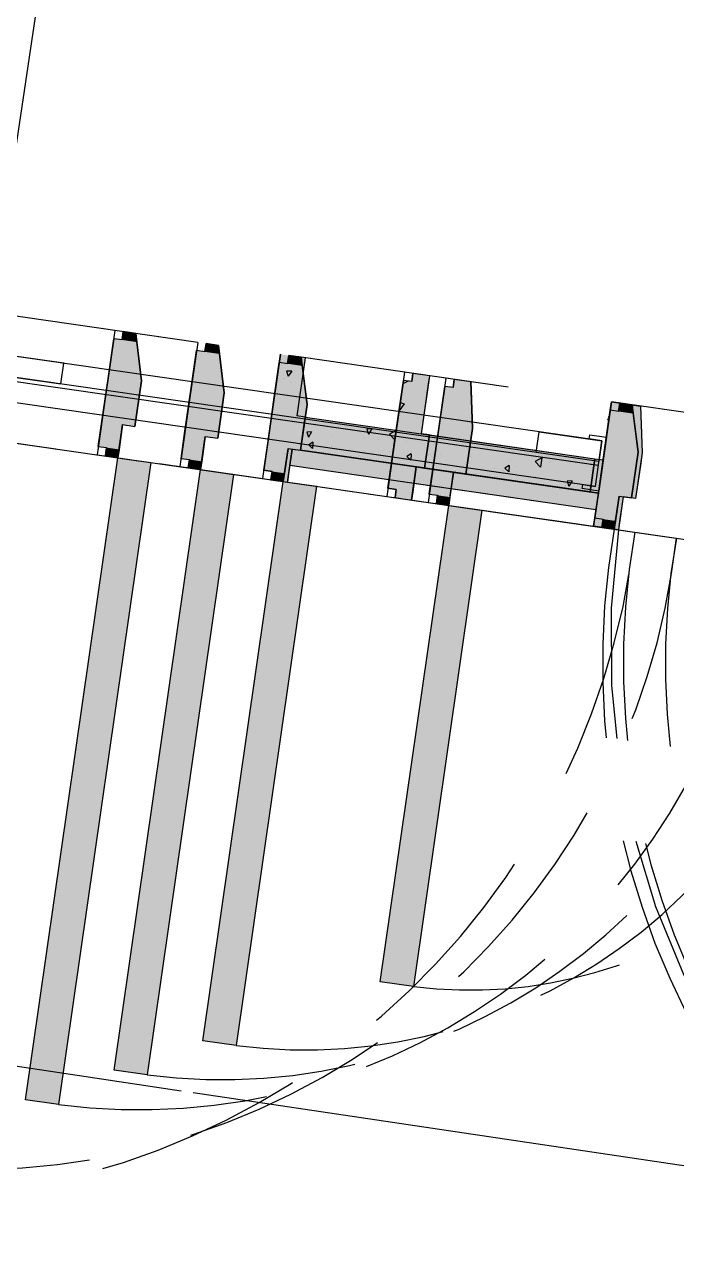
# Model space of a CAD drawing. Header units: millimetres. Extents: x 338 to 506, y 179 to 335.
# Drawn here: x 413.041 to 413.821, y 293.536 to 295.007 of the extents above; entities that cross this region are included whole.
import ezdxf

# ---------------------------------------------------------------- set-up
doc = ezdxf.new("R2010")
doc.units = ezdxf.units.MM
for name, pattern in [('CENTER', [2, 1.25, -0.25, 0.25, -0.25]), ('DASHED2', [0.375, 0.25, -0.125]), ('HIDDEN', [0.375, 0.25, -0.125])]:
    doc.linetypes.add(name, pattern=pattern)
for name, color, linetype in [('A-DOOR', 3, 'Continuous'), ('A-GLAZ', 142, 'Continuous'), ('CUBIERTA', 254, 'Continuous'), ('EJES-COLUMNAS', 3, 'CENTER'), ('EJES_DE_COLUMNA', 255, 'DASHED2'), ('MUROS', 32, 'Continuous')]:
    doc.layers.add(name, color=color, linetype=linetype)

# ---------------------------------------------------------------- blocks, each defined once
blk = doc.blocks.new('*U919')
for p, q in [((0.035, 0.0047), (0.035, 0.7353)), ((0.035, 0.7353), (0.06, 0.7353)), ((0.06, 0.0047), (0.06, 0.7353)), ((0.065, 0.0047), (0.065, 0.7353)), ((0.09, 0.0047), (0.09, 0.7353)), ((0.09, 0.0047), (0.09, 0.7353)), ((0.09, 0.0047), (0.09, 0.7353)), ((0.09, 0.0047), (0.09, 0.7353)), ((0.035, 0.0047), (0.06, 0.0047)), ((0.065, 0.0047), (0.065, 0.0143))]:
    blk.add_line(p, q)
for points in [[(0.095, 0.74), (0.095, 0.72), (0.09, 0.72), (0.09, 0.7353), (0.035, 0.7353), (0.035, 0.72), (0.03, 0.72), (0.03, 0.74)], [(0.035, 0.7353), (0.06, 0.7353), (0.06, 0.655), (0.035, 0.655)], [(0.035, 0.0047), (0.06, 0.0047), (0.06, 0.0806), (0.035, 0.0806)], [(0.095, 0), (0.095, 0.02), (0.09, 0.02), (0.09, 0.0047), (0.035, 0.0047), (0.035, 0.02), (0.03, 0.02), (0.03, 0)]]:
    blk.add_lwpolyline(points, close=True)
blk = doc.blocks.new('*U1274')
at = {"color": 7, "linetype": 'Continuous'}
for p, q in [((0.975, -0.01), (0.975, 0)), ((0.99, 0), (0.99, -0.01)), ((0.975, -0.04), (0.975, -0.01)), ((1, -0.01), (1, -0.04)), ((0.96, -0.095), (0.96, -0.04)), ((1, -0.04), (1, -0.095)), ((0.9723, -0.14), (0.96, -0.095)), ((1, -0.095), (1, -0.14)), ((0.975, -0.15), (0.9723, -0.14)), ((0.99, -0.14), (0.99, -0.15))]:
    blk.add_line(p, q, dxfattribs=at)
at = {"color": 7, "linetype": 'Continuous', "extrusion": (0, 0, -1)}
for points in [[(-0.975, 0), (-0.99, -0.01), (-0.975, -0.01)], [(-0.975, 0), (-0.99, 0), (-0.99, -0.01)], [(-0.975, -0.01), (-1, -0.04), (-0.975, -0.04)], [(-0.975, -0.01), (-1, -0.01), (-1, -0.04)], [(-0.96, -0.04), (-1, -0.095), (-0.96, -0.095)], [(-0.96, -0.04), (-1, -0.04), (-1, -0.095)], [(-0.96, -0.095), (-1, -0.14), (-0.9723, -0.14)], [(-0.96, -0.095), (-1, -0.095), (-1, -0.14)], [(-0.9723, -0.14), (-0.99, -0.15), (-0.975, -0.15)], [(-0.9723, -0.14), (-0.99, -0.14), (-0.99, -0.15)]]:
    blk.add_solid(points, dxfattribs=at)
blk = doc.blocks.new('*U1275')
at = {"color": 7, "linetype": 'Continuous'}
for p, q in [((0.975, -0.01), (0.975, 0)), ((0.99, 0), (0.99, -0.01)), ((0.975, -0.04), (0.975, -0.01)), ((1, -0.01), (1, -0.04)), ((0.96, -0.095), (0.96, -0.04)), ((1, -0.04), (1, -0.095)), ((0.9723, -0.14), (0.96, -0.095)), ((1, -0.095), (1, -0.14)), ((0.975, -0.15), (0.9723, -0.14)), ((0.99, -0.14), (0.99, -0.15))]:
    blk.add_line(p, q, dxfattribs=at)
at = {"color": 7, "linetype": 'Continuous', "extrusion": (0, 0, -1)}
for points in [[(-0.975, 0), (-0.99, -0.01), (-0.975, -0.01)], [(-0.975, 0), (-0.99, 0), (-0.99, -0.01)], [(-0.975, -0.01), (-1, -0.04), (-0.975, -0.04)], [(-0.975, -0.01), (-1, -0.01), (-1, -0.04)], [(-0.96, -0.04), (-1, -0.095), (-0.96, -0.095)], [(-0.96, -0.04), (-1, -0.04), (-1, -0.095)], [(-0.96, -0.095), (-1, -0.14), (-0.9723, -0.14)], [(-0.96, -0.095), (-1, -0.095), (-1, -0.14)], [(-0.9723, -0.14), (-0.99, -0.15), (-0.975, -0.15)], [(-0.9723, -0.14), (-0.99, -0.14), (-0.99, -0.15)]]:
    blk.add_solid(points, dxfattribs=at)
blk = doc.blocks.new('*X1280')
at = {"color": 0}
for p, q in [((1.233, -0.0207), (1.233, -0.0207)), ((1.2274, -0.099), (1.2274, -0.099)), ((1.2453, -0.1124), (1.25, -0.1029)), ((1.25, -0.1133), (1.2453, -0.1124)), ((1.2441, -0.14), (1.25, -0.136))]:
    blk.add_line(p, q, dxfattribs=at)
blk = doc.blocks.new('*U1281')
at = {"color": 7, "linetype": 'Continuous'}
for p, q in [((1.22, -0.01), (1.22, 0)), ((1.24, 0), (1.24, -0.01)), ((1.22, -0.04), (1.22, -0.01)), ((1.25, -0.01), (1.25, -0.04)), ((1.21, -0.08), (1.21, -0.04)), ((1.25, -0.04), (1.25, -0.08)), ((1.22, -0.14), (1.22, -0.08)), ((1.25, -0.08), (1.25, -0.14)), ((1.22, -0.15), (1.22, -0.14)), ((1.24, -0.14), (1.24, -0.15))]:
    blk.add_line(p, q, dxfattribs=at)
at = {"color": 7, "linetype": 'Continuous', "extrusion": (0, 0, -1)}
for points in [[(-1.22, 0), (-1.24, -0.01), (-1.22, -0.01)], [(-1.22, 0), (-1.24, 0), (-1.24, -0.01)], [(-1.22, -0.01), (-1.25, -0.04), (-1.22, -0.04)], [(-1.22, -0.01), (-1.25, -0.01), (-1.25, -0.04)], [(-1.21, -0.04), (-1.25, -0.08), (-1.21, -0.08)], [(-1.21, -0.04), (-1.25, -0.04), (-1.25, -0.08)], [(-1.22, -0.08), (-1.25, -0.14), (-1.22, -0.14)], [(-1.22, -0.08), (-1.25, -0.08), (-1.25, -0.14)], [(-1.22, -0.14), (-1.24, -0.15), (-1.22, -0.15)], [(-1.22, -0.14), (-1.24, -0.14), (-1.24, -0.15)]]:
    blk.add_solid(points, dxfattribs=at)
blk = doc.blocks.new('*U1283')
at = {"color": 7, "linetype": 'Continuous'}
for p, q in [((1.01, -0.08), (1.01, -0.04)), ((1.21, -0.04), (1.21, -0.08))]:
    blk.add_line(p, q, dxfattribs=at)
at = {"color": 7, "linetype": 'Continuous', "extrusion": (0, 0, -1)}
for points in [[(-1.01, -0.04), (-1.21, -0.08), (-1.01, -0.08)], [(-1.01, -0.04), (-1.21, -0.04), (-1.21, -0.08)]]:
    blk.add_solid(points, dxfattribs=at)
blk = doc.blocks.new('*U1284')
at = {"color": 7, "linetype": 'Continuous'}
for p, q in [((0.97, -0.01), (0.97, 0)), ((1, 0), (1, -0.01)), ((0.97, -0.04), (0.97, -0.01)), ((1, -0.01), (1, -0.04)), ((0.955, -0.08), (0.955, -0.04)), ((1.01, -0.04), (1.01, -0.08)), ((0.955, -0.095), (0.955, -0.08)), ((1, -0.08), (1, -0.095)), ((0.9632, -0.14), (0.955, -0.095)), ((1, -0.095), (1, -0.14)), ((0.965, -0.15), (0.9632, -0.14)), ((1, -0.14), (1, -0.15))]:
    blk.add_line(p, q, dxfattribs=at)
at = {"color": 7, "linetype": 'Continuous', "extrusion": (0, 0, -1)}
for points in [[(-0.97, 0), (-1, -0.01), (-0.97, -0.01)], [(-0.97, 0), (-1, 0), (-1, -0.01)], [(-0.97, -0.01), (-1, -0.04), (-0.97, -0.04)], [(-0.97, -0.01), (-1, -0.01), (-1, -0.04)], [(-0.955, -0.04), (-1.01, -0.08), (-0.955, -0.08)], [(-0.955, -0.04), (-1.01, -0.04), (-1.01, -0.08)], [(-0.955, -0.08), (-1, -0.095), (-0.955, -0.095)], [(-0.955, -0.08), (-1, -0.08), (-1, -0.095)], [(-0.955, -0.095), (-1, -0.14), (-0.9632, -0.14)], [(-0.955, -0.095), (-1, -0.095), (-1, -0.14)], [(-0.9632, -0.14), (-1, -0.15), (-0.965, -0.15)], [(-0.9632, -0.14), (-1, -0.14), (-1, -0.15)]]:
    blk.add_solid(points, dxfattribs=at)
blk = doc.blocks.new('*U1285')
at = {"color": 7, "linetype": 'Continuous'}
for p, q in [((1, -0.04), (1, -0.02)), ((1.22, -0.02), (1.22, -0.04))]:
    blk.add_line(p, q, dxfattribs=at)
at = {"color": 7, "linetype": 'Continuous', "extrusion": (0, 0, -1)}
for points in [[(-1, -0.02), (-1.22, -0.04), (-1, -0.04)], [(-1, -0.02), (-1.22, -0.02), (-1.22, -0.04)]]:
    blk.add_solid(points, dxfattribs=at)
blk = doc.blocks.new('*U1290')
at = {"color": 7, "linetype": 'Continuous'}
for p, q in [((1.01, -0.08), (1.01, -0.04)), ((1.36, -0.04), (1.36, -0.08))]:
    blk.add_line(p, q, dxfattribs=at)
at = {"color": 7, "linetype": 'Continuous', "extrusion": (0, 0, -1)}
for points in [[(-1.01, -0.04), (-1.36, -0.08), (-1.01, -0.08)], [(-1.01, -0.04), (-1.36, -0.04), (-1.36, -0.08)]]:
    blk.add_solid(points, dxfattribs=at)
blk = doc.blocks.new('*U1291')
at = {"color": 7, "linetype": 'Continuous'}
for p, q in [((0.97, -0.01), (0.97, 0)), ((1, 0), (1, -0.01)), ((0.97, -0.04), (0.97, -0.01)), ((1, -0.01), (1, -0.04)), ((0.955, -0.08), (0.955, -0.04)), ((1.01, -0.04), (1.01, -0.08)), ((0.955, -0.095), (0.955, -0.08)), ((1, -0.08), (1, -0.095)), ((0.9632, -0.14), (0.955, -0.095)), ((1, -0.095), (1, -0.14)), ((0.965, -0.15), (0.9632, -0.14)), ((1, -0.14), (1, -0.15))]:
    blk.add_line(p, q, dxfattribs=at)
at = {"color": 7, "linetype": 'Continuous', "extrusion": (0, 0, -1)}
for points in [[(-0.97, 0), (-1, -0.01), (-0.97, -0.01)], [(-0.97, 0), (-1, 0), (-1, -0.01)], [(-0.97, -0.01), (-1, -0.04), (-0.97, -0.04)], [(-0.97, -0.01), (-1, -0.01), (-1, -0.04)], [(-0.955, -0.04), (-1.01, -0.08), (-0.955, -0.08)], [(-0.955, -0.04), (-1.01, -0.04), (-1.01, -0.08)], [(-0.955, -0.08), (-1, -0.095), (-0.955, -0.095)], [(-0.955, -0.08), (-1, -0.08), (-1, -0.095)], [(-0.955, -0.095), (-1, -0.14), (-0.9632, -0.14)], [(-0.955, -0.095), (-1, -0.095), (-1, -0.14)], [(-0.9632, -0.14), (-1, -0.15), (-0.965, -0.15)], [(-0.9632, -0.14), (-1, -0.14), (-1, -0.15)]]:
    blk.add_solid(points, dxfattribs=at)
blk = doc.blocks.new('*U1292')
at = {"color": 7, "linetype": 'Continuous'}
for p, q in [((1, -0.04), (1, -0.02)), ((1.37, -0.02), (1.37, -0.04))]:
    blk.add_line(p, q, dxfattribs=at)
at = {"color": 7, "linetype": 'Continuous', "extrusion": (0, 0, -1)}
for points in [[(-1, -0.02), (-1.37, -0.04), (-1, -0.04)], [(-1, -0.02), (-1.37, -0.02), (-1.37, -0.04)]]:
    blk.add_solid(points, dxfattribs=at)
blk = doc.blocks.new('*U1293')
at = {"color": 7, "linetype": 'Continuous'}
for p, q in [((1.37, -0.01), (1.37, 0)), ((1.39, 0), (1.39, -0.01)), ((1.37, -0.04), (1.37, -0.01)), ((1.4, -0.01), (1.4, -0.04)), ((1.36, -0.08), (1.36, -0.04)), ((1.4, -0.04), (1.4, -0.08)), ((1.37, -0.15), (1.37, -0.08)), ((1.4, -0.08), (1.4, -0.15))]:
    blk.add_line(p, q, dxfattribs=at)
at = {"color": 7, "linetype": 'Continuous', "extrusion": (0, 0, -1)}
for points in [[(-1.37, 0), (-1.39, -0.01), (-1.37, -0.01)], [(-1.37, 0), (-1.39, 0), (-1.39, -0.01)], [(-1.37, -0.01), (-1.4, -0.04), (-1.37, -0.04)], [(-1.37, -0.01), (-1.4, -0.01), (-1.4, -0.04)], [(-1.36, -0.04), (-1.4, -0.08), (-1.36, -0.08)], [(-1.36, -0.04), (-1.4, -0.04), (-1.4, -0.08)], [(-1.37, -0.08), (-1.4, -0.15), (-1.37, -0.15)], [(-1.37, -0.08), (-1.4, -0.08), (-1.4, -0.15)]]:
    blk.add_solid(points, dxfattribs=at)
blk = doc.blocks.new('*X1294')
at = {"color": 0}
for p, q in [((1.3949, -0.0141), (1.3949, -0.0141)), ((1.0331, -0.0501), (1.0361, -0.0433)), ((1.039, -0.049), (1.0361, -0.0433)), ((1.0399, -0.0433), (1.0399, -0.0433)), ((1.0406, -0.0436), (1.0406, -0.0436)), ((1.1734, -0.0412), (1.1734, -0.0412)), ((1.2473, -0.0418), (1.2473, -0.0418)), ((1.2889, -0.0434), (1.2889, -0.0434)), ((1.3778, -0.0334), (1.3778, -0.0334)), ((1.3979, -0.0416), (1.3979, -0.0416)), ((1.0331, -0.0501), (1.039, -0.049)), ((1.0774, -0.0491), (1.0774, -0.0491)), ((1.1023, -0.0573), (1.1023, -0.0573)), ((1.1149, -0.0536), (1.1097, -0.05)), ((1.1103, -0.0574), (1.1097, -0.05)), ((1.1103, -0.0574), (1.1149, -0.0536)), ((1.1166, -0.0508), (1.1166, -0.0508)), ((1.1267, -0.0519), (1.1267, -0.0519)), ((1.2059, -0.0574), (1.2059, -0.0574)), ((1.2331, -0.0507), (1.2278, -0.0471)), ((1.2285, -0.0545), (1.2278, -0.0471)), ((1.2285, -0.0545), (1.2331, -0.0507)), ((1.254, -0.0534), (1.254, -0.0534)), ((1.2645, -0.0488), (1.2645, -0.0488)), ((1.3019, -0.0495), (1.3019, -0.0495)), ((1.324, -0.0493), (1.324, -0.0493)), ((1.3512, -0.0478), (1.346, -0.0442)), ((1.3466, -0.0516), (1.346, -0.0442)), ((1.3466, -0.0516), (1.3512, -0.0478)), ((1.3499, -0.0636), (1.3529, -0.0568)), ((1.35, -0.0455), (1.35, -0.0455)), ((1.3557, -0.0625), (1.3529, -0.0568)), ((1.014, -0.0732), (1.014, -0.0732)), ((1.062, -0.0692), (1.062, -0.0692)), ((1.0626, -0.0677), (1.0626, -0.0677)), ((1.0803, -0.0668), (1.0728, -0.0608)), ((1.073, -0.0721), (1.0728, -0.0608)), ((1.073, -0.0721), (1.0803, -0.0668)), ((1.1099, -0.0653), (1.1099, -0.0653)), ((1.1297, -0.0725), (1.1297, -0.0725)), ((1.158, -0.0613), (1.158, -0.0613)), ((1.1635, -0.0712), (1.1635, -0.0712)), ((1.1932, -0.0594), (1.1932, -0.0594)), ((1.2031, -0.0693), (1.2031, -0.0693)), ((1.2356, -0.0679), (1.2356, -0.0679)), ((1.2574, -0.0742), (1.2499, -0.0683)), ((1.2502, -0.0795), (1.2499, -0.0683)), ((1.27, -0.0662), (1.27, -0.0662)), ((1.2792, -0.0774), (1.2822, -0.0705)), ((1.2851, -0.0762), (1.2822, -0.0705)), ((1.2873, -0.0656), (1.2873, -0.0656)), ((1.3257, -0.0626), (1.3257, -0.0626)), ((1.3499, -0.0636), (1.3557, -0.0625)), ((1.3608, -0.0624), (1.3608, -0.0624)), ((1.3746, -0.0719), (1.3746, -0.0719)), ((1.3932, -0.061), (1.3932, -0.061)), ((1.0085, -0.0854), (1.0085, -0.0854)), ((1.0455, -0.0762), (1.0455, -0.0762)), ((1.0779, -0.0748), (1.0779, -0.0748)), ((1.1393, -0.0752), (1.1393, -0.0752)), ((1.2496, -0.0795), (1.2496, -0.0795)), ((1.2502, -0.0795), (1.2574, -0.0742)), ((1.2786, -0.0798), (1.2786, -0.0798)), ((1.2792, -0.0774), (1.2851, -0.0762)), ((1.3466, -0.0737), (1.3466, -0.0737)), ((1.3874, -0.0764), (1.3874, -0.0764)), ((1.3725, -0.1071), (1.3725, -0.1071)), ((1.0017, -0.1298), (1, -0.1264)), ((1, -0.1316), (1.0014, -0.1314)), ((1.3839, -0.1184), (1.3839, -0.1184)), ((1.3839, -0.1321), (1.387, -0.1253)), ((1.3839, -0.1321), (1.3898, -0.131)), ((1.3898, -0.131), (1.387, -0.1253)), ((1.392, -0.1225), (1.392, -0.1225)), ((1, -0.143), (1, -0.143)), ((1, -0.15), (1, -0.15)), ((1, -0.15), (1, -0.15)), ((1, -0.15), (1, -0.15))]:
    blk.add_line(p, q, dxfattribs=at)
blk = doc.blocks.new('*U1300')
at = {"color": 7, "linetype": 'Continuous'}
for p, q in [((1.575, -0.01), (1.575, 0)), ((1.59, 0), (1.59, -0.01)), ((1.575, -0.04), (1.575, -0.01)), ((1.6, -0.01), (1.6, -0.04)), ((1.56, -0.095), (1.56, -0.04)), ((1.6, -0.04), (1.6, -0.095)), ((1.5723, -0.14), (1.56, -0.095)), ((1.6, -0.095), (1.6, -0.14)), ((1.575, -0.15), (1.5723, -0.14)), ((1.59, -0.14), (1.59, -0.15))]:
    blk.add_line(p, q, dxfattribs=at)
at = {"color": 7, "linetype": 'Continuous', "extrusion": (0, 0, -1)}
for points in [[(-1.575, 0), (-1.59, -0.01), (-1.575, -0.01)], [(-1.575, 0), (-1.59, 0), (-1.59, -0.01)], [(-1.575, -0.01), (-1.6, -0.04), (-1.575, -0.04)], [(-1.575, -0.01), (-1.6, -0.01), (-1.6, -0.04)], [(-1.56, -0.04), (-1.6, -0.095), (-1.56, -0.095)], [(-1.56, -0.04), (-1.6, -0.04), (-1.6, -0.095)], [(-1.56, -0.095), (-1.6, -0.14), (-1.5723, -0.14)], [(-1.56, -0.095), (-1.6, -0.095), (-1.6, -0.14)], [(-1.5723, -0.14), (-1.59, -0.15), (-1.575, -0.15)], [(-1.5723, -0.14), (-1.59, -0.14), (-1.59, -0.15)]]:
    blk.add_solid(points, dxfattribs=at)
blk = doc.blocks.new('*U1301')
at = {"color": 7, "linetype": 'Continuous'}
for p, q in [((1.575, -0.01), (1.575, 0)), ((1.59, 0), (1.59, -0.01)), ((1.575, -0.04), (1.575, -0.01)), ((1.6, -0.01), (1.6, -0.04)), ((1.56, -0.095), (1.56, -0.04)), ((1.6, -0.04), (1.6, -0.095)), ((1.5723, -0.14), (1.56, -0.095)), ((1.6, -0.095), (1.6, -0.14)), ((1.575, -0.15), (1.5723, -0.14)), ((1.59, -0.14), (1.59, -0.15))]:
    blk.add_line(p, q, dxfattribs=at)
at = {"color": 7, "linetype": 'Continuous', "extrusion": (0, 0, -1)}
for points in [[(-1.575, 0), (-1.59, -0.01), (-1.575, -0.01)], [(-1.575, 0), (-1.59, 0), (-1.59, -0.01)], [(-1.575, -0.01), (-1.6, -0.04), (-1.575, -0.04)], [(-1.575, -0.01), (-1.6, -0.01), (-1.6, -0.04)], [(-1.56, -0.04), (-1.6, -0.095), (-1.56, -0.095)], [(-1.56, -0.04), (-1.6, -0.04), (-1.6, -0.095)], [(-1.56, -0.095), (-1.6, -0.14), (-1.5723, -0.14)], [(-1.56, -0.095), (-1.6, -0.095), (-1.6, -0.14)], [(-1.5723, -0.14), (-1.59, -0.15), (-1.575, -0.15)], [(-1.5723, -0.14), (-1.59, -0.14), (-1.59, -0.15)]]:
    blk.add_solid(points, dxfattribs=at)
blk = doc.blocks.new('*U1305')
at = {"color": 7, "linetype": 'Continuous'}
for p, q in [((1.535, 0), (1.535, 0.775)), ((1.575, 0.775), (1.575, 0))]:
    blk.add_line(p, q, dxfattribs=at)
at = {"color": 7, "linetype": 'Continuous', "extrusion": (0, 0, -1)}
for points in [[(-1.535, 0.775), (-1.575, 0), (-1.535, 0)], [(-1.535, 0.775), (-1.575, 0.775), (-1.575, 0)]]:
    blk.add_solid(points, dxfattribs=at)
blk = doc.blocks.new('*U1312')
at = {"color": 7, "linetype": 'Continuous'}
for p, q in [((1.375, -0.01), (1.375, 0)), ((1.39, 0), (1.39, -0.01)), ((1.375, -0.04), (1.375, -0.01)), ((1.4, -0.01), (1.4, -0.04)), ((1.36, -0.095), (1.36, -0.04)), ((1.4, -0.04), (1.4, -0.095)), ((1.3723, -0.14), (1.36, -0.095)), ((1.4, -0.095), (1.4, -0.14)), ((1.375, -0.15), (1.3723, -0.14)), ((1.39, -0.14), (1.39, -0.15))]:
    blk.add_line(p, q, dxfattribs=at)
at = {"color": 7, "linetype": 'Continuous', "extrusion": (0, 0, -1)}
for points in [[(-1.375, 0), (-1.39, -0.01), (-1.375, -0.01)], [(-1.375, 0), (-1.39, 0), (-1.39, -0.01)], [(-1.375, -0.01), (-1.4, -0.04), (-1.375, -0.04)], [(-1.375, -0.01), (-1.4, -0.01), (-1.4, -0.04)], [(-1.36, -0.04), (-1.4, -0.095), (-1.36, -0.095)], [(-1.36, -0.04), (-1.4, -0.04), (-1.4, -0.095)], [(-1.36, -0.095), (-1.4, -0.14), (-1.3723, -0.14)], [(-1.36, -0.095), (-1.4, -0.095), (-1.4, -0.14)], [(-1.3723, -0.14), (-1.39, -0.15), (-1.375, -0.15)], [(-1.3723, -0.14), (-1.39, -0.14), (-1.39, -0.15)]]:
    blk.add_solid(points, dxfattribs=at)
blk = doc.blocks.new('*U1313')
at = {"color": 7, "linetype": 'Continuous'}
for p, q in [((1.375, -0.01), (1.375, 0)), ((1.39, 0), (1.39, -0.01)), ((1.375, -0.04), (1.375, -0.01)), ((1.4, -0.01), (1.4, -0.04)), ((1.36, -0.095), (1.36, -0.04)), ((1.4, -0.04), (1.4, -0.095)), ((1.3723, -0.14), (1.36, -0.095)), ((1.4, -0.095), (1.4, -0.14)), ((1.375, -0.15), (1.3723, -0.14)), ((1.39, -0.14), (1.39, -0.15))]:
    blk.add_line(p, q, dxfattribs=at)
at = {"color": 7, "linetype": 'Continuous', "extrusion": (0, 0, -1)}
for points in [[(-1.375, 0), (-1.39, -0.01), (-1.375, -0.01)], [(-1.375, 0), (-1.39, 0), (-1.39, -0.01)], [(-1.375, -0.01), (-1.4, -0.04), (-1.375, -0.04)], [(-1.375, -0.01), (-1.4, -0.01), (-1.4, -0.04)], [(-1.36, -0.04), (-1.4, -0.095), (-1.36, -0.095)], [(-1.36, -0.04), (-1.4, -0.04), (-1.4, -0.095)], [(-1.36, -0.095), (-1.4, -0.14), (-1.3723, -0.14)], [(-1.36, -0.095), (-1.4, -0.095), (-1.4, -0.14)], [(-1.3723, -0.14), (-1.39, -0.15), (-1.375, -0.15)], [(-1.3723, -0.14), (-1.39, -0.14), (-1.39, -0.15)]]:
    blk.add_solid(points, dxfattribs=at)
blk = doc.blocks.new('*U1316')
at = {"color": 7, "linetype": 'Continuous'}
for p, q in [((1.335, 0), (1.335, 0.675)), ((1.375, 0.675), (1.375, 0))]:
    blk.add_line(p, q, dxfattribs=at)
at = {"color": 7, "linetype": 'Continuous', "extrusion": (0, 0, -1)}
for points in [[(-1.335, 0.675), (-1.375, 0), (-1.335, 0)], [(-1.335, 0.675), (-1.375, 0.675), (-1.375, 0)]]:
    blk.add_solid(points, dxfattribs=at)
blk = doc.blocks.new('*U1318')
at = {"color": 7, "linetype": 'Continuous'}
for p, q in [((1.475, -0.01), (1.475, 0)), ((1.49, 0), (1.49, -0.01)), ((1.475, -0.04), (1.475, -0.01)), ((1.5, -0.01), (1.5, -0.04)), ((1.46, -0.095), (1.46, -0.04)), ((1.5, -0.04), (1.5, -0.095)), ((1.4723, -0.14), (1.46, -0.095)), ((1.5, -0.095), (1.5, -0.14)), ((1.475, -0.15), (1.4723, -0.14)), ((1.49, -0.14), (1.49, -0.15))]:
    blk.add_line(p, q, dxfattribs=at)
at = {"color": 7, "linetype": 'Continuous', "extrusion": (0, 0, -1)}
for points in [[(-1.475, 0), (-1.49, -0.01), (-1.475, -0.01)], [(-1.475, 0), (-1.49, 0), (-1.49, -0.01)], [(-1.475, -0.01), (-1.5, -0.04), (-1.475, -0.04)], [(-1.475, -0.01), (-1.5, -0.01), (-1.5, -0.04)], [(-1.46, -0.04), (-1.5, -0.095), (-1.46, -0.095)], [(-1.46, -0.04), (-1.5, -0.04), (-1.5, -0.095)], [(-1.46, -0.095), (-1.5, -0.14), (-1.4723, -0.14)], [(-1.46, -0.095), (-1.5, -0.095), (-1.5, -0.14)], [(-1.4723, -0.14), (-1.49, -0.15), (-1.475, -0.15)], [(-1.4723, -0.14), (-1.49, -0.14), (-1.49, -0.15)]]:
    blk.add_solid(points, dxfattribs=at)
blk = doc.blocks.new('*U1319')
at = {"color": 7, "linetype": 'Continuous'}
for p, q in [((1.475, -0.01), (1.475, 0)), ((1.49, 0), (1.49, -0.01)), ((1.475, -0.04), (1.475, -0.01)), ((1.5, -0.01), (1.5, -0.04)), ((1.46, -0.095), (1.46, -0.04)), ((1.5, -0.04), (1.5, -0.095)), ((1.4723, -0.14), (1.46, -0.095)), ((1.5, -0.095), (1.5, -0.14)), ((1.475, -0.15), (1.4723, -0.14)), ((1.49, -0.14), (1.49, -0.15))]:
    blk.add_line(p, q, dxfattribs=at)
at = {"color": 7, "linetype": 'Continuous', "extrusion": (0, 0, -1)}
for points in [[(-1.475, 0), (-1.49, -0.01), (-1.475, -0.01)], [(-1.475, 0), (-1.49, 0), (-1.49, -0.01)], [(-1.475, -0.01), (-1.5, -0.04), (-1.475, -0.04)], [(-1.475, -0.01), (-1.5, -0.01), (-1.5, -0.04)], [(-1.46, -0.04), (-1.5, -0.095), (-1.46, -0.095)], [(-1.46, -0.04), (-1.5, -0.04), (-1.5, -0.095)], [(-1.46, -0.095), (-1.5, -0.14), (-1.4723, -0.14)], [(-1.46, -0.095), (-1.5, -0.095), (-1.5, -0.14)], [(-1.4723, -0.14), (-1.49, -0.15), (-1.475, -0.15)], [(-1.4723, -0.14), (-1.49, -0.14), (-1.49, -0.15)]]:
    blk.add_solid(points, dxfattribs=at)
blk = doc.blocks.new('*U1322')
at = {"color": 7, "linetype": 'Continuous'}
for p, q in [((1.435, 0), (1.435, 0.725)), ((1.475, 0.725), (1.475, 0))]:
    blk.add_line(p, q, dxfattribs=at)
at = {"color": 7, "linetype": 'Continuous', "extrusion": (0, 0, -1)}
for points in [[(-1.435, 0.725), (-1.475, 0), (-1.435, 0)], [(-1.435, 0.725), (-1.475, 0.725), (-1.475, 0)]]:
    blk.add_solid(points, dxfattribs=at)
blk = doc.blocks.new('*U1324')
at = {"color": 7, "linetype": 'Continuous'}
for p, q in [((1.175, -0.01), (1.175, 0)), ((1.19, 0), (1.19, -0.01)), ((1.175, -0.04), (1.175, -0.01)), ((1.2, -0.01), (1.2, -0.04)), ((1.16, -0.095), (1.16, -0.04)), ((1.2, -0.04), (1.2, -0.095)), ((1.1682, -0.14), (1.16, -0.095)), ((1.2, -0.095), (1.2, -0.14)), ((1.17, -0.15), (1.1682, -0.14)), ((1.19, -0.14), (1.19, -0.15))]:
    blk.add_line(p, q, dxfattribs=at)
at = {"color": 7, "linetype": 'Continuous', "extrusion": (0, 0, -1)}
for points in [[(-1.175, 0), (-1.19, -0.01), (-1.175, -0.01)], [(-1.175, 0), (-1.19, 0), (-1.19, -0.01)], [(-1.175, -0.01), (-1.2, -0.04), (-1.175, -0.04)], [(-1.175, -0.01), (-1.2, -0.01), (-1.2, -0.04)], [(-1.16, -0.04), (-1.2, -0.095), (-1.16, -0.095)], [(-1.16, -0.04), (-1.2, -0.04), (-1.2, -0.095)], [(-1.16, -0.095), (-1.2, -0.14), (-1.1682, -0.14)], [(-1.16, -0.095), (-1.2, -0.095), (-1.2, -0.14)], [(-1.1682, -0.14), (-1.19, -0.15), (-1.17, -0.15)], [(-1.1682, -0.14), (-1.19, -0.14), (-1.19, -0.15)]]:
    blk.add_solid(points, dxfattribs=at)
blk = doc.blocks.new('*U1325')
at = {"color": 7, "linetype": 'Continuous'}
for p, q in [((1.135, 0), (1.135, 0.575)), ((1.175, 0.575), (1.175, 0))]:
    blk.add_line(p, q, dxfattribs=at)
at = {"color": 7, "linetype": 'Continuous', "extrusion": (0, 0, -1)}
for points in [[(-1.135, 0.575), (-1.175, 0), (-1.135, 0)], [(-1.135, 0.575), (-1.175, 0.575), (-1.175, 0)]]:
    blk.add_solid(points, dxfattribs=at)
blk = doc.blocks.new('*U920')
for p, q in [((1.24, 0), (1.22, 0)), ((1.24, 0), (1.22, 0)), ((1.22, 0), (1.22, -0.04)), ((1.24, 0), (1.24, -0.01)), ((1.24, -0.01), (1.24, 0)), ((1.39, 0), (1.37, 0)), ((1.39, 0), (1.37, 0)), ((1.37, 0), (1.37, -0.04)), ((1.39, 0), (1.39, -0.01)), ((1.39, -0.01), (1.39, 0)), ((1.24, -0.01), (1.25, -0.01)), ((1.25, -0.01), (1.24, -0.01)), ((1.25, -0.14), (1.25, -0.01)), ((1.25, -0.14), (1.25, -0.01)), ((1.39, -0.01), (1.4, -0.01)), ((1.4, -0.01), (1.39, -0.01)), ((1.4, -0.14), (1.4, -0.01)), ((1.4, -0.14), (1.4, -0.01)), ((1.22, -0.04), (1.21, -0.04)), ((1.21, -0.04), (1.21, -0.08)), ((1.37, -0.04), (1.36, -0.04)), ((1.36, -0.04), (1.36, -0.08)), ((1.21, -0.08), (1.22, -0.08)), ((1.22, -0.15), (1.22, -0.08)), ((1.36, -0.08), (1.37, -0.08)), ((1.37, -0.15), (1.37, -0.08)), ((1.24, -0.15), (1.24, -0.14)), ((1.24, -0.14), (1.25, -0.14)), ((1.24, -0.15), (1.24, -0.14)), ((1.24, -0.14), (1.25, -0.14)), ((1.22, -0.15), (1.24, -0.15)), ((1.22, -0.15), (1.24, -0.15))]:
    blk.add_line(p, q)
for points in [[(1.535, 0), (1.535, 0.775), (1.575, 0.775), (1.575, 0)], [(1.435, 0), (1.435, 0.725), (1.475, 0.725), (1.475, 0)], [(1.335, 0), (1.335, 0.675), (1.375, 0.675), (1.375, 0)], [(1.135, 0), (1.135, 0.575), (1.175, 0.575), (1.175, 0)], [(0.955, -0.04), (0.97, -0.04), (0.97, 0), (1, 0), (1, -0.01), (1, -0.04), (1.01, -0.04), (1.01, -0.08), (1, -0.08), (1, -0.14), (1, -0.15), (0.965, -0.15), (0.955, -0.095)], [(0.955, -0.04), (0.97, -0.04), (0.97, 0), (1, 0), (1, -0.01), (1, -0.04), (1.01, -0.04), (1.01, -0.08), (1, -0.08), (1, -0.14), (1, -0.15), (0.965, -0.15), (0.955, -0.095)], [(1, -0.01), (0.99, -0.01), (0.99, 0), (0.975, 0), (0.975, -0.04), (0.96, -0.04), (0.96, -0.095), (0.975, -0.15), (0.99, -0.15), (0.99, -0.14), (1, -0.14)], [(1, -0.01), (0.99, -0.01), (0.99, 0), (0.975, 0), (0.975, -0.04), (0.96, -0.04), (0.96, -0.095), (0.975, -0.15), (0.99, -0.15), (0.99, -0.14), (1, -0.14)], [(1.2, -0.01), (1.19, -0.01), (1.19, 0), (1.175, 0), (1.175, -0.04), (1.16, -0.04), (1.16, -0.095), (1.17, -0.15), (1.19, -0.15), (1.19, -0.14), (1.2, -0.14)], [(1.4, -0.01), (1.39, -0.01), (1.39, 0), (1.375, 0), (1.375, -0.04), (1.36, -0.04), (1.36, -0.095), (1.375, -0.15), (1.39, -0.15), (1.39, -0.14), (1.4, -0.14)], [(1.4, -0.01), (1.39, -0.01), (1.39, 0), (1.375, 0), (1.375, -0.04), (1.36, -0.04), (1.36, -0.095), (1.375, -0.15), (1.39, -0.15), (1.39, -0.14), (1.4, -0.14)], [(1.5, -0.01), (1.49, -0.01), (1.49, 0), (1.475, 0), (1.475, -0.04), (1.46, -0.04), (1.46, -0.095), (1.475, -0.15), (1.49, -0.15), (1.49, -0.14), (1.5, -0.14)], [(1.5, -0.01), (1.49, -0.01), (1.49, 0), (1.475, 0), (1.475, -0.04), (1.46, -0.04), (1.46, -0.095), (1.475, -0.15), (1.49, -0.15), (1.49, -0.14), (1.5, -0.14)], [(1.6, -0.01), (1.59, -0.01), (1.59, 0), (1.575, 0), (1.575, -0.04), (1.56, -0.04), (1.56, -0.095), (1.575, -0.15), (1.59, -0.15), (1.59, -0.14), (1.6, -0.14)], [(1.6, -0.01), (1.59, -0.01), (1.59, 0), (1.575, 0), (1.575, -0.04), (1.56, -0.04), (1.56, -0.095), (1.575, -0.15), (1.59, -0.15), (1.59, -0.14), (1.6, -0.14)], [(1, -0.02), (1.22, -0.02), (1.22, -0.04), (1.21, -0.04), (1, -0.04)], [(1, -0.02), (1.37, -0.02), (1.37, -0.04), (1.36, -0.04), (1, -0.04)], [(1.21, -0.08), (1.01, -0.08), (1.01, -0.04), (1.21, -0.04)], [(1.36, -0.08), (1.01, -0.08), (1.01, -0.04), (1.36, -0.04)]]:
    blk.add_lwpolyline(points, close=True)
at = {"color": 251, "linetype": 'HIDDEN'}
for points in [[(0, -0.15), (1, -0.15), (1, 0), (0, 0)], [(0, -0.15), (1.6, -0.15), (1.6, 0), (0, 0)], [(0, -0.15), (1.9, -0.15), (1.9, 0), (0, 0)], [(0, -0.15), (1.4, -0.15), (1.4, 0), (0, 0)], [(0, -0.15), (1.5, -0.15), (1.5, 0), (0, 0)], [(0, -0.15), (1.8, -0.15), (1.8, 0), (0, 0)]]:
    blk.add_lwpolyline(points, close=True, dxfattribs=at)
for points in [[(0, -0.15), (1.25, -0.15), (1.25, 0), (0, 0), (0, -0.149)], [(0, -0.15), (1.4, -0.15), (1.4, 0), (0, 0), (0, -0.149)], [(0, -0.15), (1.2, -0.15), (1.2, 0), (0, 0), (0, -0.15)]]:
    blk.add_lwpolyline(points, dxfattribs=at)
for points in [[(1.22, -0.04), (1.21, -0.04)], [(1.37, -0.04), (1.36, -0.04)]]:
    blk.add_lwpolyline(points)
for centre, radius, start, end in [((0.055, 0.0296), 0.9205, 358.1585, 89.3775), ((0.0239, -0.0004), 0.9461, 0.0266, 87.5106), ((0.0239, -0.0004), 0.9461, 0.0266, 87.5106), ((0.055, 0.0296), 0.8955, 358.1078, 89.3602), ((1.845, 0.0296), 0.8955, 90.6398, 181.8922), ((0.055, 0.0295), 0.8455, 357.9976, 89.3223), ((1.745, 0.0295), 0.8455, 90.6777, 182.0024), ((0.055, 0.0295), 0.8205, 357.9376, 89.3017), ((1.545, 0.0295), 0.7456, 90.7685, 182.2663), ((1.445, 0.0294), 0.6956, 90.8237, 182.4263), ((1.345, 0.0294), 0.6457, 90.8874, 182.6105), ((1.145, 0.0293), 0.5458, 91.0498, 183.0778)]:
    blk.add_arc(centre, radius, start, end, dxfattribs=at)
at = {"color": 7, "linetype": 'Continuous'}
for name in ['*U1305', '*U1322', '*U1316', '*U1325', '*U1284', '*U1291', '*U1274', '*U1275', '*U1324', '*U1281', '*U1293', '*U1312', '*U1313', '*U1318', '*U1319', '*U1300', '*U1301', '*U1285', '*U1292', '*U1283', '*U1290']:
    blk.add_blockref(name, (0, 0), dxfattribs=at)
at = {"color": 250, "linetype": 'Continuous'}
blk.add_blockref('*X1294', (0, 0), dxfattribs=at)
at = {"linetype": 'Continuous'}
blk.add_blockref('*X1280', (0, 0), dxfattribs=at)
blk = doc.blocks.new('EJES_ESTRUCTURALES')
at = {"layer": 'EJES_DE_COLUMNA', "color": 9, "linetype": 'CENTER'}
blk.add_line((744.96581, 131.2663), (744.96581, 199.7363), dxfattribs=at)
blk = doc.blocks.new('COLUMNAS')
at = {"layer": 'EJES-COLUMNAS'}
blk.add_line((-603.1412, 208.3638), (-603.1412, 209.5638), dxfattribs=at)
blk.add_line((-603.1412, 208.3638), (-603.1412, 209.5638), dxfattribs=at)
blk = doc.blocks.new('A$C7152A42C')
at = {"layer": 'MUROS'}
blk.add_lwpolyline([(120.26343, 89.75772), (120.26343, 89.75772), (120.45796, 89.75772), (120.45796, 89.75772), (121.00847, 89.75772), (121.00847, 89.60772), (113.99487, 89.60772), (113.99487, 89.75772)], close=True, dxfattribs=at)
at = {"layer": 'A-DOOR', "extrusion": (2.33163e-06, -0.000958086, 1), "rotation": 90.27887044295977}
blk.add_blockref('*U920', (114.48987, 87.85695, -0.08391), dxfattribs=at)
at = {"layer": 'A-GLAZ', "extrusion": (2.33163e-06, -0.000958086, 1), "xscale": -1, "rotation": 0.2788720030836433}
blk.add_blockref('*U919', (114.6225, 88.85761, -0.08391), dxfattribs=at)
at = {"layer": 'CUBIERTA', "xscale": -1}
blk.add_blockref('COLUMNAS', (-489.39632, -119.11823), dxfattribs=at)
at = {"layer": 'EJES_DE_COLUMNA'}
blk.add_blockref('EJES_ESTRUCTURALES', (-631.22088, -95.28525), dxfattribs=at)

msp = doc.modelspace()

# ---------------------------------------------------------------- block references
at = {"layer": 'MUROS', "color": 32, "rotation": 81.53046525965426}
msp.add_blockref('A$C7152A42C', (484.7482, 168.0844), dxfattribs=at)

doc.saveas('drawing.dxf')
